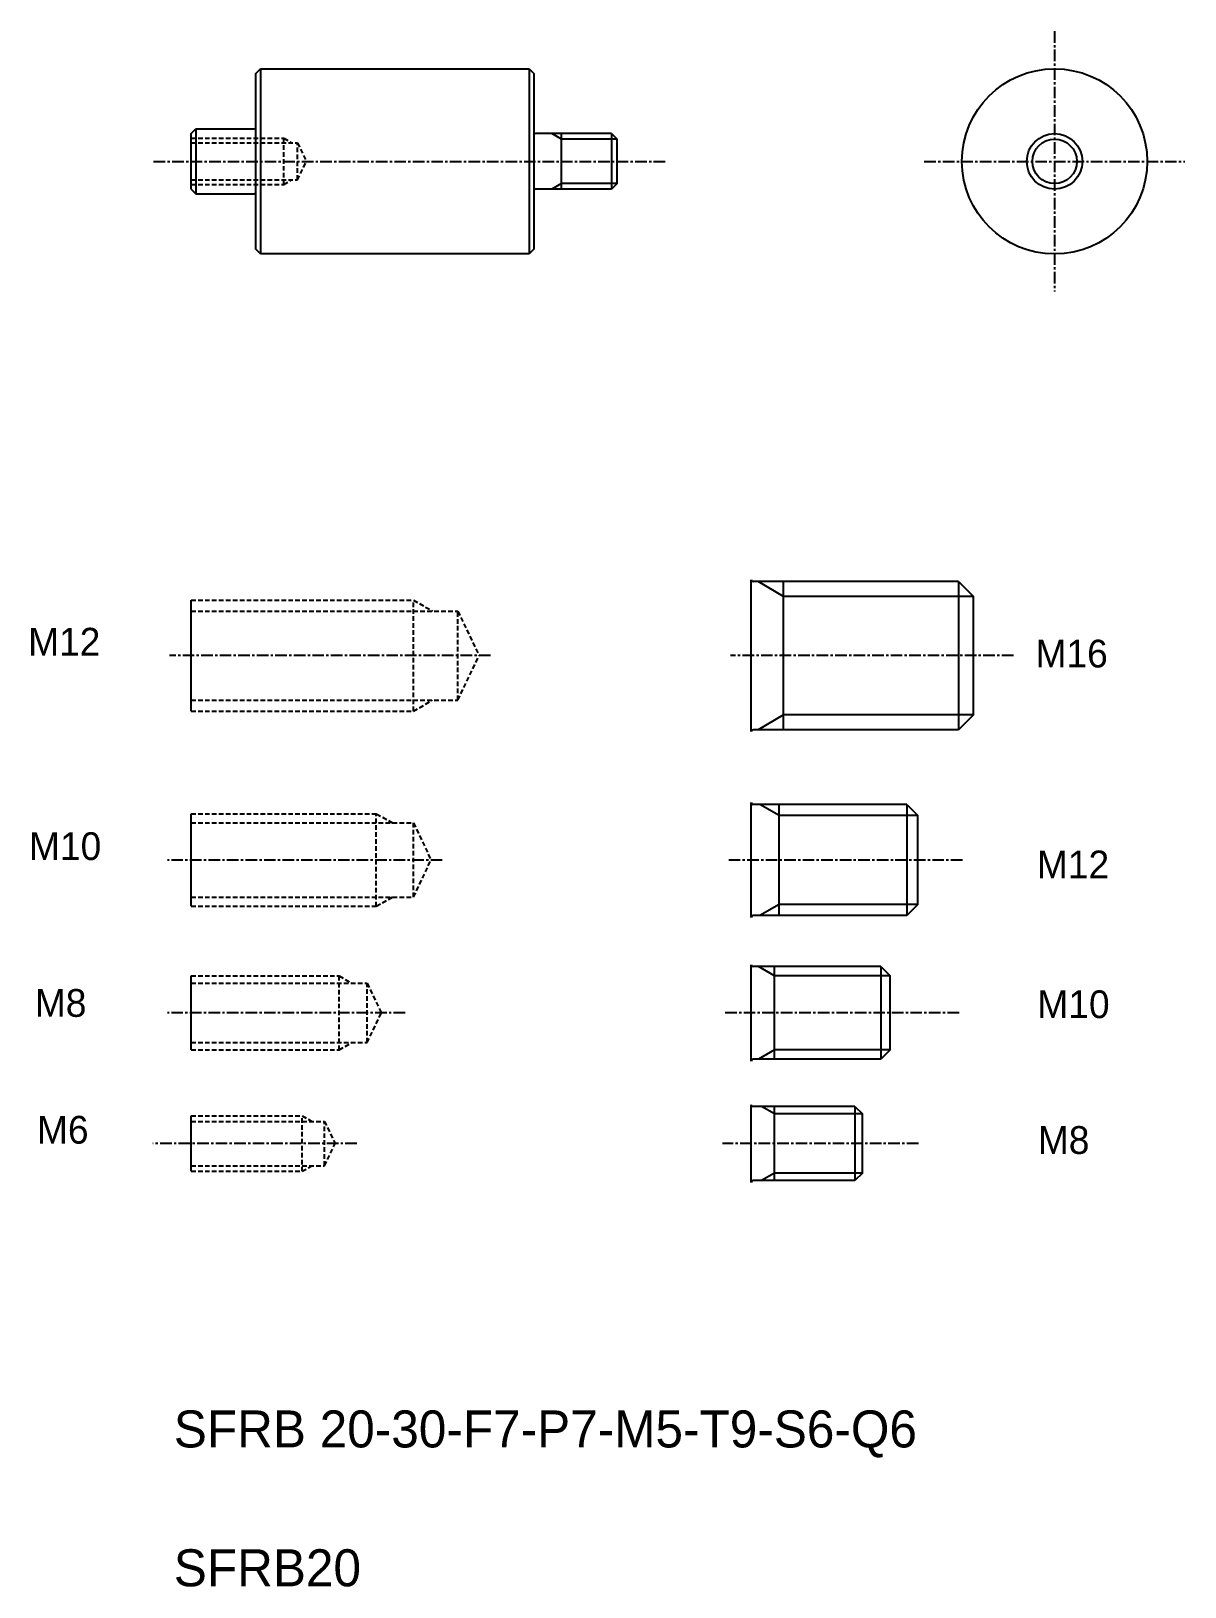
# Model space of a CAD drawing. Extents: x 38 to 163, y 75 to 243.
import ezdxf

# ---------------------------------------------------------------- set-up
doc = ezdxf.new("R2010")
doc.units = 0
doc.linetypes.add('CENTER', pattern=[2, 1.25, -0.25, 0.25, -0.25])
doc.linetypes.add('DASHED', pattern=[0.75, 0.5, -0.25])
doc.layers.get('0').update_dxf_attribs({"linetype": 'CONTINUOUS'})
doc.layers.add('CENTER', color=1, linetype='CENTER')

msp = doc.modelspace()

# ---------------------------------------------------------------- linework, layer by layer
at = {"color": 7, "linetype": 'CONTINUOUS'}
for p, q in [((62.66, 238.59), (63.16, 239.09)), ((63.16, 239.09), (63.16, 219.09)), ((63.16, 239.09), (92.16, 239.09)), ((92.16, 239.09), (92.16, 219.09)), ((92.16, 239.09), (92.66, 238.59)), ((62.66, 219.59), (62.66, 238.59)), ((92.66, 238.59), (92.66, 219.59)), ((63.16, 234.09), (63.16, 234.09)), ((55.66, 232.09), (56.16, 232.59)), ((55.66, 226.09), (55.66, 232.09)), ((56.16, 232.59), (62.46, 232.59)), ((101.06, 232.09), (92.86, 232.09)), ((95.66, 226.09), (95.66, 232.09)), ((101.06, 232.09), (101.66, 231.49)), ((101.66, 226.69), (101.66, 231.49)), ((63.16, 229.09), (63.16, 229.09)), ((55.66, 226.09), (56.16, 225.59)), ((56.16, 225.59), (62.46, 225.59)), ((101.06, 226.09), (92.86, 226.09)), ((101.66, 226.69), (101.06, 226.09)), ((63.16, 219.09), (62.66, 219.59)), ((92.16, 219.09), (63.16, 219.09)), ((92.66, 219.59), (92.16, 219.09)), ((116.15, 167.5), (116.15, 183.9)), ((138.55, 183.7), (116.35, 183.7)), ((119.65, 167.7), (119.65, 183.7)), ((138.55, 183.7), (138.55, 167.7)), ((138.55, 183.7), (140.15, 182.1)), ((55.66, 169.7), (55.66, 181.7)), ((140.15, 169.3), (140.15, 182.1)), ((140.15, 169.3), (138.55, 167.7)), ((138.55, 167.7), (116.35, 167.7)), ((116.15, 147.42), (116.15, 159.82)), ((55.66, 148.62), (55.66, 158.62)), ((132.95, 159.62), (116.35, 159.62)), ((119.15, 147.62), (119.15, 159.62)), ((132.95, 159.62), (132.95, 147.62)), ((132.95, 159.62), (134.15, 158.42)), ((134.15, 148.82), (134.15, 158.42)), ((134.15, 148.82), (132.95, 147.62)), ((132.95, 147.62), (116.35, 147.62)), ((116.15, 131.9), (116.15, 142.3)), ((130.15, 142.1), (116.35, 142.1)), ((118.65, 132.1), (118.65, 142.1)), ((130.15, 142.1), (130.15, 132.1)), ((130.15, 142.1), (131.15, 141.1)), ((55.66, 133.1), (55.66, 141.1)), ((131.15, 133.1), (131.15, 141.1)), ((116.15, 137.1), (116.15, 137.1)), ((131.15, 133.1), (130.15, 132.1)), ((130.15, 132.1), (116.35, 132.1)), ((116.15, 118.79), (116.15, 127.19)), ((127.35, 126.99), (116.35, 126.99)), ((118.65, 118.99), (118.65, 126.99)), ((127.35, 126.99), (127.35, 118.99)), ((127.35, 126.99), (128.15, 126.19)), ((128.15, 119.79), (128.15, 126.19)), ((55.66, 119.99), (55.66, 125.99)), ((128.15, 119.79), (127.35, 118.99)), ((127.35, 118.99), (116.35, 118.99))]:
    msp.add_line(p, q, dxfattribs=at)
at = {"color": 7}
for p, q in [((56.16, 232.59), (56.16, 225.59)), ((101.06, 232.09), (101.06, 226.09))]:
    msp.add_line(p, q, dxfattribs=at)
at = {"color": 3}
for p, q in [((95.66, 231.49), (94.62, 232.09)), ((95.66, 226.69), (94.62, 226.09))]:
    msp.add_line(p, q, dxfattribs=at)
at = {"color": 3, "linetype": 'DASHED'}
for p, q in [((55.66, 231.59), (65.66, 231.59)), ((55.66, 231.09), (67.16, 231.09)), ((65.66, 226.59), (65.66, 231.59)), ((65.66, 231.59), (66.53, 231.09)), ((67.16, 227.09), (67.16, 231.09)), ((67.16, 231.09), (68.12, 229.09)), ((67.16, 227.09), (68.12, 229.09)), ((55.66, 227.09), (67.16, 227.09)), ((65.66, 226.59), (66.53, 227.09)), ((55.66, 226.59), (65.66, 226.59)), ((55.66, 181.7), (79.66, 181.7)), ((79.66, 169.7), (79.66, 181.7)), ((79.66, 181.7), (81.74, 180.5)), ((55.66, 180.5), (84.46, 180.5)), ((84.46, 170.9), (84.46, 180.5)), ((84.46, 180.5), (86.75, 175.7)), ((84.46, 170.9), (86.75, 175.7)), ((55.66, 170.9), (84.46, 170.9)), ((79.66, 169.7), (81.74, 170.9)), ((55.66, 169.7), (79.66, 169.7)), ((55.66, 158.62), (75.66, 158.62)), ((75.66, 148.62), (75.66, 158.62)), ((75.66, 158.62), (77.4, 157.62)), ((55.66, 157.62), (79.66, 157.62)), ((79.66, 149.62), (79.66, 157.62)), ((79.66, 157.62), (81.57, 153.62)), ((79.66, 149.62), (81.57, 153.62)), ((55.66, 149.62), (79.66, 149.62)), ((75.66, 148.62), (77.4, 149.62)), ((55.66, 148.62), (75.66, 148.62)), ((55.66, 141.1), (71.66, 141.1)), ((55.66, 140.3), (74.66, 140.3)), ((71.66, 133.1), (71.66, 141.1)), ((71.66, 141.1), (73.05, 140.3)), ((74.66, 140.3), (76.19, 137.1)), ((74.66, 133.9), (74.66, 140.3)), ((74.66, 133.9), (76.19, 137.1)), ((55.66, 133.9), (74.66, 133.9)), ((55.66, 133.1), (71.66, 133.1)), ((71.66, 133.1), (73.05, 133.9)), ((55.66, 125.99), (67.66, 125.99)), ((55.66, 125.39), (70.06, 125.39)), ((67.66, 119.99), (67.66, 125.99)), ((67.66, 125.99), (68.7, 125.39)), ((70.06, 125.39), (71.21, 122.99)), ((70.06, 120.59), (70.06, 125.39)), ((70.06, 120.59), (71.21, 122.99)), ((55.66, 120.59), (70.06, 120.59)), ((55.66, 119.99), (67.66, 119.99)), ((67.66, 119.99), (68.7, 120.59))]:
    msp.add_line(p, q, dxfattribs=at)
at = {"color": 3, "linetype": 'CONTINUOUS'}
for p, q in [((101.66, 231.49), (95.66, 231.49)), ((101.66, 226.69), (95.66, 226.69)), ((119.65, 182.1), (116.88, 183.7)), ((140.15, 182.1), (119.65, 182.1)), ((119.65, 169.3), (116.88, 167.7)), ((140.15, 169.3), (119.65, 169.3)), ((119.15, 158.42), (117.07, 159.62)), ((134.15, 158.42), (119.15, 158.42)), ((119.15, 148.82), (117.07, 147.62)), ((134.15, 148.82), (119.15, 148.82)), ((118.65, 141.1), (116.92, 142.1)), ((131.15, 141.1), (118.65, 141.1)), ((118.65, 133.1), (116.92, 132.1)), ((131.15, 133.1), (118.65, 133.1)), ((118.65, 126.19), (117.26, 126.99)), ((128.15, 126.19), (118.65, 126.19)), ((118.65, 119.79), (117.26, 118.99)), ((128.15, 119.79), (118.65, 119.79))]:
    msp.add_line(p, q, dxfattribs=at)
at = {"color": 7, "linetype": 'CONTINUOUS'}
for radius in [10, 3]:
    msp.add_circle((148.91, 229.09), radius, dxfattribs=at)
at = {"color": 3, "linetype": 'CONTINUOUS'}
msp.add_circle((148.91, 229.09), 2.4, dxfattribs=at)
at = {"color": 7, "linetype": 'CONTINUOUS'}
for centre, start, end in [((62.46, 232.79), 270, 0), ((92.86, 232.29), 180, 270), ((62.46, 225.39), 0, 90), ((92.86, 225.89), 90, 180), ((116.35, 183.9), 180, 270), ((116.35, 167.5), 90, 180), ((116.35, 159.82), 180, 270), ((116.35, 147.42), 90, 180), ((116.35, 142.3), 180, 270), ((116.35, 131.9), 90, 180), ((116.35, 127.19), 180, 270), ((116.35, 118.79), 90, 180)]:
    msp.add_arc(centre, 0.2, start, end, dxfattribs=at)
at = {"layer": 'CENTER', "color": 1, "linetype": 'CENTER'}
for p, q in [((148.91, 243.16), (148.91, 215.03)), ((51.61, 229.09), (106.86, 229.09)), ((134.84, 229.09), (162.98, 229.09)), ((88, 175.7), (53.32, 175.7)), ((144.46, 175.7), (113.91, 175.7)), ((82.78, 153.62), (53.12, 153.62)), ((138.96, 153.62), (113.74, 153.62)), ((78.78, 137.1), (53.12, 137.1)), ((138.59, 137.1), (113.22, 137.1)), ((73.56, 122.99), (51.52, 122.99)), ((134.2, 122.99), (113.04, 122.99))]:
    msp.add_line(p, q, dxfattribs=at)

# ---------------------------------------------------------------- texts
at = {"color": 7}
for s, p in [('M12', (38.05, 175.7)), ('M16', (146.85, 174.42)), ('M10', (38.15, 153.62)), ('M12', (147, 151.64)), ('M8', (38.78, 136.68)), ('M10', (147.05, 136.54)), ('M6', (39.01, 122.98)), ('M8', (147.1, 121.87))]:
    msp.add_text(s, height=3, dxfattribs=at).set_placement(p)
at = {"color": 7, "linetype": 'CONTINUOUS'}
for s, p in [('SFRB 20-30-F7-P7-M5-T9-S6-Q6', (53.79, 90.16)), ('SFRB20', (53.79, 75.16))]:
    msp.add_text(s, height=4, dxfattribs=at).set_placement(p)

doc.saveas('drawing.dxf')
